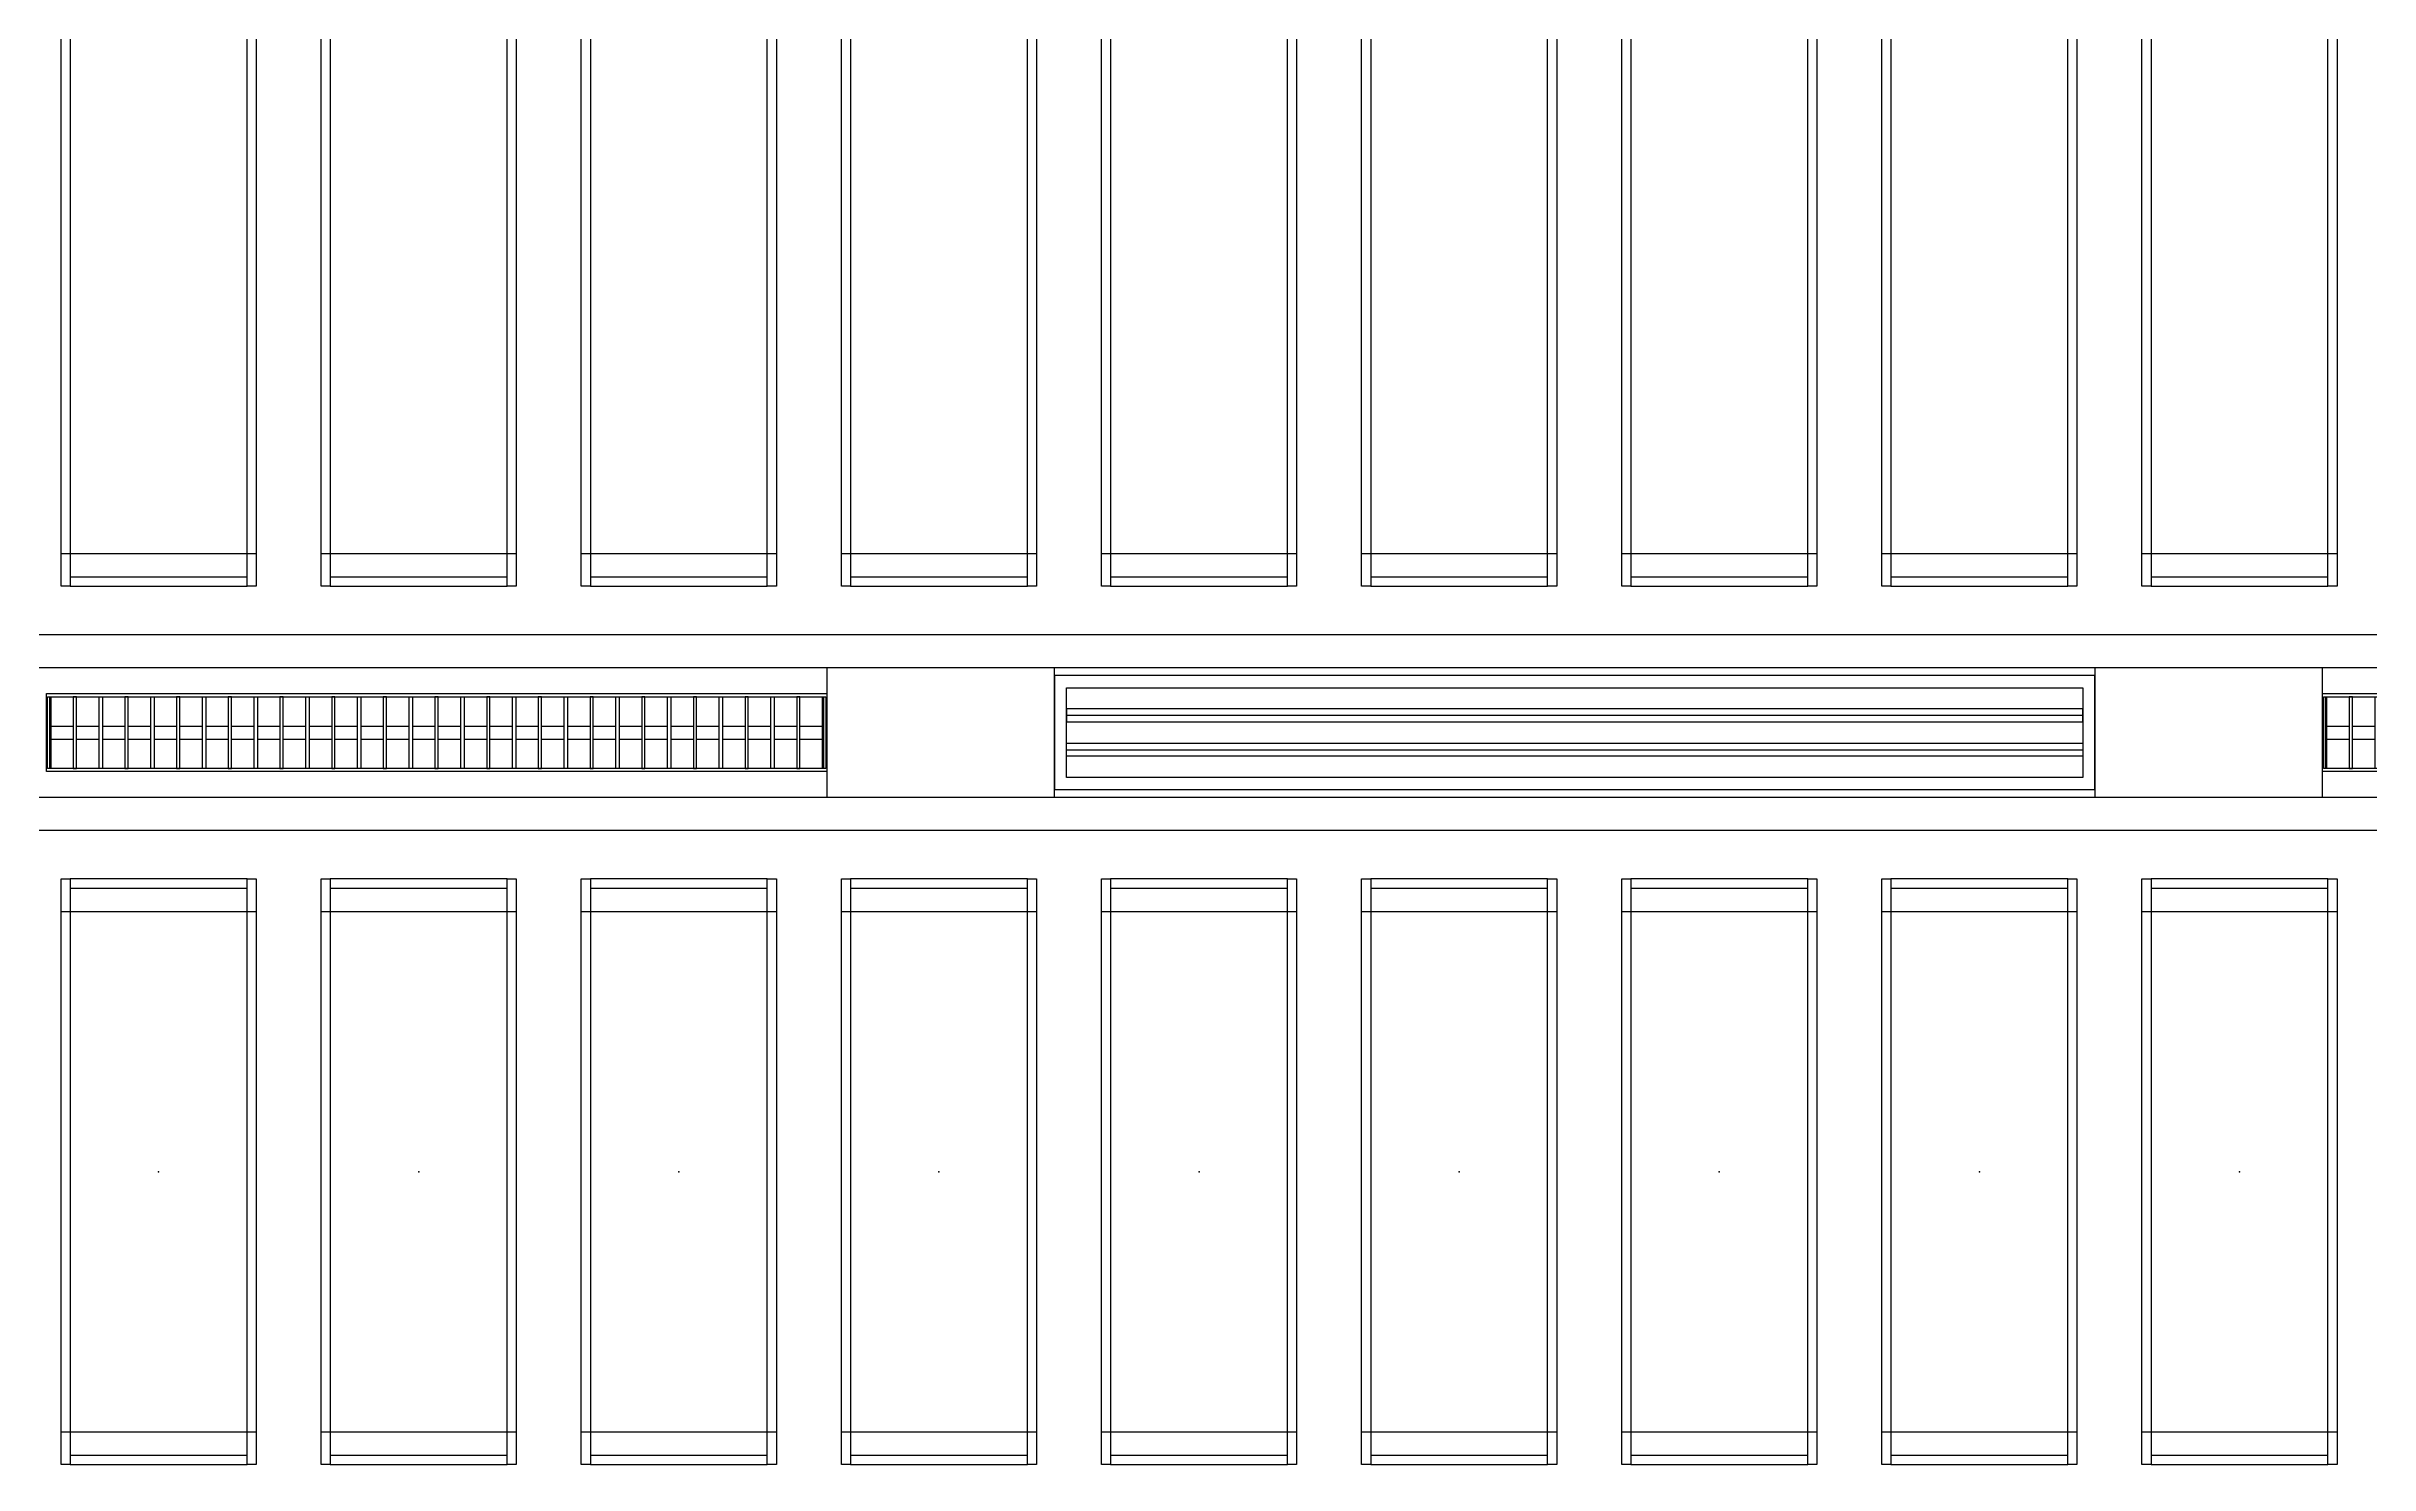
# Model space of a CAD drawing. Header units: millimetres. Extents: x -962357 to -591933, y -35273 to 59420.
# Drawn here: x -694344 to -690772, y 4345 to 6525 of the extents above; entities that cross this region are included whole.
import ezdxf
from ezdxf.enums import TextEntityAlignment as Align

# ---------------------------------------------------------------- set-up
doc = ezdxf.new("R2010")
doc.units = ezdxf.units.MM
for name, color, linetype in [('000 - WIPEOUT', 250, 'Continuous'), ('001 - ASCESSORIES', 251, 'Continuous'), ('A04_TUBE SERIES', 2, 'Continuous'), ('A11_ALU.SOLID SHEET', 2, 'Continuous')]:
    doc.layers.add(name, color=color, linetype=linetype)
doc.layers.add('008 - LIGHTING', color=1, linetype='Continuous', lineweight=9)

# ---------------------------------------------------------------- blocks, each defined once
blk = doc.blocks.new('*U570')
at = {"color": 1}
blk.add_wipeout([(600, -60), (-600, -60), (-600, 60), (600, 60)], dxfattribs=at).dxf.layer = '000 - WIPEOUT'
at = {"layer": '001 - ASCESSORIES', "color": 0}
blk.add_lwpolyline([(600, -60), (-600, -60), (-600, 60), (600, 60)], close=True, dxfattribs=at)
at = {"layer": '001 - ASCESSORIES'}
for points in [[(-593.5, -55), (-598.5, -55), (-598.5, 55), (-593.5, 55)], [(595, -55), (-595, -55), (-595, 55), (595, 55)], [(-558.8, -55), (-553.8, -55), (-553.8, 55), (-558.8, 55)], [(-514, -55), (-519, -55), (-519, 55), (-514, 55)], [(-479.3, -55), (-474.3, -55), (-474.3, 55), (-479.3, 55)], [(-434.6, -55), (-439.6, -55), (-439.6, 55), (-434.6, 55)], [(-399.8, -55), (-394.8, -55), (-394.8, 55), (-399.8, 55)], [(-355.1, -55), (-360.1, -55), (-360.1, 55), (-355.1, 55)], [(-320.4, -55), (-315.4, -55), (-315.4, 55), (-320.4, 55)], [(-275.6, -55), (-280.6, -55), (-280.6, 55), (-275.6, 55)], [(-240.9, -55), (-235.9, -55), (-235.9, 55), (-240.9, 55)], [(-196.2, -55), (-201.2, -55), (-201.2, 55), (-196.2, 55)], [(-161.4, -55), (-156.4, -55), (-156.4, 55), (-161.4, 55)], [(-116.7, -55), (-121.7, -55), (-121.7, 55), (-116.7, 55)], [(-82, -55), (-77, -55), (-77, 55), (-82, 55)], [(-37.2, -55), (-42.2, -55), (-42.2, 55), (-37.2, 55)], [(-2.5, -55), (2.5, -55), (2.5, 55), (-2.5, 55)], [(42.2, -55), (37.2, -55), (37.2, 55), (42.2, 55)], [(77, -55), (82, -55), (82, 55), (77, 55)], [(121.7, -55), (116.7, -55), (116.7, 55), (121.7, 55)], [(156.4, -55), (161.4, -55), (161.4, 55), (156.4, 55)], [(201.2, -55), (196.2, -55), (196.2, 55), (201.2, 55)], [(235.9, -55), (240.9, -55), (240.9, 55), (235.9, 55)], [(280.6, -55), (275.6, -55), (275.6, 55), (280.6, 55)], [(315.4, -55), (320.4, -55), (320.4, 55), (315.4, 55)], [(360.1, -55), (355.1, -55), (355.1, 55), (360.1, 55)], [(394.8, -55), (399.8, -55), (399.8, 55), (394.8, 55)], [(439.6, -55), (434.6, -55), (434.6, 55), (439.6, 55)], [(474.3, -55), (479.3, -55), (479.3, 55), (474.3, 55)], [(519, -55), (514, -55), (514, 55), (519, 55)], [(553.8, -55), (558.8, -55), (558.8, 55), (553.8, 55)], [(598.5, -55), (593.5, -55), (593.5, 55), (598.5, 55)]]:
    blk.add_lwpolyline(points, close=True, dxfattribs=at)
for points in [[(-593.5, 10), (-558.8, 10)], [(-553.8, 10), (-519, 10)], [(-514, 10), (-479.3, 10)], [(-474.3, 10), (-439.6, 10)], [(-434.6, 10), (-399.8, 10)], [(-394.8, 10), (-360.1, 10)], [(-355.1, 10), (-320.4, 10)], [(-315.4, 10), (-280.6, 10)], [(-275.6, 10), (-240.9, 10)], [(-235.9, 10), (-201.2, 10)], [(-196.2, 10), (-161.4, 10)], [(-156.4, 10), (-121.7, 10)], [(-116.7, 10), (-82, 10)], [(-77, 10), (-42.2, 10)], [(-37.2, 10), (-2.5, 10)], [(2.5, 10), (37.2, 10)], [(42.2, 10), (77, 10)], [(82, 10), (116.7, 10)], [(121.7, 10), (156.4, 10)], [(161.4, 10), (196.2, 10)], [(201.2, 10), (235.9, 10)], [(240.9, 10), (275.6, 10)], [(280.6, 10), (315.4, 10)], [(320.4, 10), (355.1, 10)], [(360.1, 10), (394.8, 10)], [(399.8, 10), (434.6, 10)], [(439.6, 10), (474.3, 10)], [(479.3, 10), (514, 10)], [(519, 10), (553.8, 10)], [(558.8, 10), (593.5, 10)], [(-593.5, -10), (-558.8, -10)], [(-553.8, -10), (-519, -10)], [(-514, -10), (-479.3, -10)], [(-474.3, -10), (-439.6, -10)], [(-434.6, -10), (-399.8, -10)], [(-394.8, -10), (-360.1, -10)], [(-355.1, -10), (-320.4, -10)], [(-315.4, -10), (-280.6, -10)], [(-275.6, -10), (-240.9, -10)], [(-235.9, -10), (-201.2, -10)], [(-196.2, -10), (-161.4, -10)], [(-156.4, -10), (-121.7, -10)], [(-116.7, -10), (-82, -10)], [(-77, -10), (-42.2, -10)], [(-37.2, -10), (-2.5, -10)], [(2.5, -10), (37.2, -10)], [(42.2, -10), (77, -10)], [(82, -10), (116.7, -10)], [(121.7, -10), (156.4, -10)], [(161.4, -10), (196.2, -10)], [(201.2, -10), (235.9, -10)], [(240.9, -10), (275.6, -10)], [(280.6, -10), (315.4, -10)], [(320.4, -10), (355.1, -10)], [(360.1, -10), (394.8, -10)], [(399.8, -10), (434.6, -10)], [(439.6, -10), (474.3, -10)], [(479.3, -10), (514, -10)], [(519, -10), (553.8, -10)], [(558.8, -10), (593.5, -10)]]:
    blk.add_lwpolyline(points, dxfattribs=at)
blk = doc.blocks.new('*U742')
blk.add_point((0, 0))
at = {"layer": 'Defpoints', "color": 250}
blk.add_text('AL.SHEET-HAT-TYPE-C', height=7, rotation=270, dxfattribs=at).set_placement((15, 0), align=Align.BOTTOM_CENTER)
blk.add_wipeout([(0, -100), (350, -100), (350, 100), (0, 100)]).dxf.layer = '000 - WIPEOUT'
at = {"layer": 'A11_ALU.SOLID SHEET', "color": 0}
blk.add_lwpolyline([(0, -100), (350, -100), (350, 100), (0, 100)], close=True, dxfattribs=at)
blk = doc.blocks.new('*U526')
at = {"layer": '001 - ASCESSORIES', "color": 0, "linetype": 'ByBlock'}
blk.add_lwpolyline([(800, 87.5), (-800, 87.5), (-800, -87.5), (800, -87.5)], close=True, dxfattribs=at)
at = {"layer": '001 - ASCESSORIES', "linetype": 'ByBlock'}
for points in [[(-781.5, 69), (781.5, 69), (781.5, -69), (-781.5, -69)], [(781.5, 36.3), (-781.5, 36.3), (-781.5, 16.3), (781.5, 16.3)], [(-781.5, -16.3), (781.5, -16.3), (781.5, -36.3), (-781.5, -36.3)]]:
    blk.add_lwpolyline(points, close=True, dxfattribs=at)
for points in [[(781.5, 26.3), (-781.5, 26.3)], [(-781.5, -26.3), (781.5, -26.3)]]:
    blk.add_lwpolyline(points, dxfattribs=at)
blk = doc.blocks.new('*U734')
blk.add_wipeout([(-25, 0), (25, 0), (25, 81755), (-25, 81755)]).dxf.layer = '000 - WIPEOUT'
at = {"layer": 'A04_TUBE SERIES', "color": 0}
blk.add_lwpolyline([(-25, 0), (25, 0), (25, 81755), (-25, 81755)], close=True, dxfattribs=at)
at = {"layer": 'Defpoints', "color": 250, "flags": 1}
blk.add_attdef('EXTR.OVL-LENGTH_', (-33.1, -9), '', height=5, dxfattribs=at)
blk = doc.blocks.new('*U731')
blk.add_wipeout([(-25, 0), (25, 0), (25, 81755), (-25, 81755)]).dxf.layer = '000 - WIPEOUT'
at = {"layer": 'A04_TUBE SERIES', "color": 0}
blk.add_lwpolyline([(-25, 0), (25, 0), (25, 81755), (-25, 81755)], close=True, dxfattribs=at)
at = {"layer": 'Defpoints', "color": 250, "flags": 1}
blk.add_attdef('EXTR.OVL-LENGTH_', (-33.1, -9), '', height=5, dxfattribs=at)
blk = doc.blocks.new('*U615')
for p, q in [((-825.3, 11650), (-825.3, 11950)), ((-825.3, 11250), (-825.3, 11550)), ((-825.3, 10850), (-825.3, 11150)), ((-825.3, 10450), (-825.3, 10750)), ((-825.3, 10050), (-825.3, 10350)), ((-825.3, 9650), (-825.3, 9950)), ((-825.3, 9250), (-825.3, 9550)), ((-825.3, 8850), (-825.3, 9150)), ((-825.3, 8450), (-825.3, 8750))]:
    blk.add_line(p, q)
at = {"layer": 'A11_ALU.SOLID SHEET', "color": 0}
for points in [[(-875, 11950), (875, 11950), (875, 11936), (-875, 11936)], [(-875, 11664), (-861, 11664), (-861, 11936), (-875, 11936)], [(-875, 11664), (875, 11664), (875, 11650), (-875, 11650)], [(-875, 11550), (875, 11550), (875, 11536), (-875, 11536)], [(-875, 11264), (-861, 11264), (-861, 11536), (-875, 11536)], [(-875, 11264), (875, 11264), (875, 11250), (-875, 11250)], [(-875, 11150), (875, 11150), (875, 11136), (-875, 11136)], [(-875, 10864), (-861, 10864), (-861, 11136), (-875, 11136)], [(-875, 10864), (875, 10864), (875, 10850), (-875, 10850)], [(-875, 10750), (875, 10750), (875, 10736), (-875, 10736)], [(-875, 10464), (-861, 10464), (-861, 10736), (-875, 10736)], [(-875, 10464), (875, 10464), (875, 10450), (-875, 10450)], [(-875, 10350), (875, 10350), (875, 10336), (-875, 10336)], [(-875, 10064), (-861, 10064), (-861, 10336), (-875, 10336)], [(-875, 10064), (875, 10064), (875, 10050), (-875, 10050)], [(-875, 9950), (875, 9950), (875, 9936), (-875, 9936)], [(-875, 9664), (-861, 9664), (-861, 9936), (-875, 9936)], [(-875, 9664), (875, 9664), (875, 9650), (-875, 9650)], [(-875, 9550), (875, 9550), (875, 9536), (-875, 9536)], [(-875, 9264), (-861, 9264), (-861, 9536), (-875, 9536)], [(-875, 9264), (875, 9264), (875, 9250), (-875, 9250)], [(-875, 9150), (875, 9150), (875, 9136), (-875, 9136)], [(-875, 8864), (-861, 8864), (-861, 9136), (-875, 9136)], [(-875, 8864), (875, 8864), (875, 8850), (-875, 8850)], [(-875, 8750), (875, 8750), (875, 8736), (-875, 8736)], [(-875, 8464), (-861, 8464), (-861, 8736), (-875, 8736)], [(-875, 8464), (875, 8464), (875, 8450), (-875, 8450)]]:
    blk.add_lwpolyline(points, close=True, dxfattribs=at)
blk = doc.blocks.new('*U618')
for p, q in [((-400.3, 17250), (-400.3, 17550)), ((400, 17550), (400, 17250)), ((-400.3, 16850), (-400.3, 17150)), ((400, 17150), (400, 16850)), ((-400.3, 16450), (-400.3, 16750)), ((400, 16750), (400, 16450)), ((-400.3, 16050), (-400.3, 16350)), ((400, 16350), (400, 16050)), ((-400.3, 15650), (-400.3, 15950)), ((400, 15950), (400, 15650)), ((-400.3, 15250), (-400.3, 15550)), ((400, 15550), (400, 15250)), ((-400.3, 14850), (-400.3, 15150)), ((400, 15150), (400, 14850)), ((-400.3, 14450), (-400.3, 14750)), ((400, 14750), (400, 14450)), ((-400.3, 14050), (-400.3, 14350)), ((400, 14350), (400, 14050))]:
    blk.add_line(p, q)
for p in [(0, 17400), (0, 17000), (0, 16600), (0, 16200), (0, 15800), (0, 15400), (0, 15000), (0, 14600), (0, 14200)]:
    blk.add_point(p)
at = {"layer": 'A11_ALU.SOLID SHEET', "color": 0}
for points in [[(-450, 17550), (450, 17550), (450, 17536), (-450, 17536)], [(-450, 17264), (-436, 17264), (-436, 17536), (-450, 17536)], [(450, 17536), (436, 17536), (436, 17264), (450, 17264)], [(-450, 17264), (450, 17264), (450, 17250), (-450, 17250)], [(-450, 17150), (450, 17150), (450, 17136), (-450, 17136)], [(-450, 16864), (-436, 16864), (-436, 17136), (-450, 17136)], [(450, 17136), (436, 17136), (436, 16864), (450, 16864)], [(-450, 16864), (450, 16864), (450, 16850), (-450, 16850)], [(-450, 16750), (450, 16750), (450, 16736), (-450, 16736)], [(-450, 16464), (-436, 16464), (-436, 16736), (-450, 16736)], [(450, 16736), (436, 16736), (436, 16464), (450, 16464)], [(-450, 16464), (450, 16464), (450, 16450), (-450, 16450)], [(-450, 16350), (450, 16350), (450, 16336), (-450, 16336)], [(-450, 16064), (-436, 16064), (-436, 16336), (-450, 16336)], [(450, 16336), (436, 16336), (436, 16064), (450, 16064)], [(-450, 16064), (450, 16064), (450, 16050), (-450, 16050)], [(-450, 15950), (450, 15950), (450, 15936), (-450, 15936)], [(-450, 15664), (-436, 15664), (-436, 15936), (-450, 15936)], [(450, 15936), (436, 15936), (436, 15664), (450, 15664)], [(-450, 15664), (450, 15664), (450, 15650), (-450, 15650)], [(-450, 15550), (450, 15550), (450, 15536), (-450, 15536)], [(-450, 15264), (-436, 15264), (-436, 15536), (-450, 15536)], [(450, 15536), (436, 15536), (436, 15264), (450, 15264)], [(-450, 15264), (450, 15264), (450, 15250), (-450, 15250)], [(-450, 15150), (450, 15150), (450, 15136), (-450, 15136)], [(-450, 14864), (-436, 14864), (-436, 15136), (-450, 15136)], [(450, 15136), (436, 15136), (436, 14864), (450, 14864)], [(-450, 14864), (450, 14864), (450, 14850), (-450, 14850)], [(-450, 14750), (450, 14750), (450, 14736), (-450, 14736)], [(-450, 14464), (-436, 14464), (-436, 14736), (-450, 14736)], [(450, 14736), (436, 14736), (436, 14464), (450, 14464)], [(-450, 14464), (450, 14464), (450, 14450), (-450, 14450)], [(-450, 14350), (450, 14350), (450, 14336), (-450, 14336)], [(-450, 14064), (-436, 14064), (-436, 14336), (-450, 14336)], [(450, 14336), (436, 14336), (436, 14064), (450, 14064)], [(-450, 14064), (450, 14064), (450, 14050), (-450, 14050)]]:
    blk.add_lwpolyline(points, close=True, dxfattribs=at)
blk = doc.blocks.new('*U856')
at = {"layer": 'A11_ALU.SOLID SHEET', "color": 0, "linetype": 'ByBlock', "rotation": 90}
for name, p in [('*U615', (62308.5, 2990)), ('*U618', (67908.5, 1215))]:
    blk.add_blockref(name, p, dxfattribs=at)
at = {"layer": 'A11_ALU.SOLID SHEET', "color": 1}
for p in [(51536, 1890), (53486, 1890)]:
    blk.add_blockref('*U742', p, dxfattribs=at)
at = {"layer": '008 - LIGHTING'}
for name, p in [('*U526', (52686, 1890)), ('*U570', (50936, 1890)), ('*U570', (54436, 1890))]:
    blk.add_blockref(name, p, dxfattribs=at)
at = {"layer": 'A04_TUBE SERIES', "color": 0, "linetype": 'ByBlock', "rotation": 270}
for name, p in [('*U734', (21303.5, 2015)), ('*U731', (21303.5, 1765))]:
    blk.add_blockref(name, p, dxfattribs=at)

msp = doc.modelspace()

# ---------------------------------------------------------------- block references
at = {"layer": 'A11_ALU.SOLID SHEET', "color": 2}
msp.add_blockref('*U856', (-744680, 3580), dxfattribs=at)

doc.saveas('drawing.dxf')
